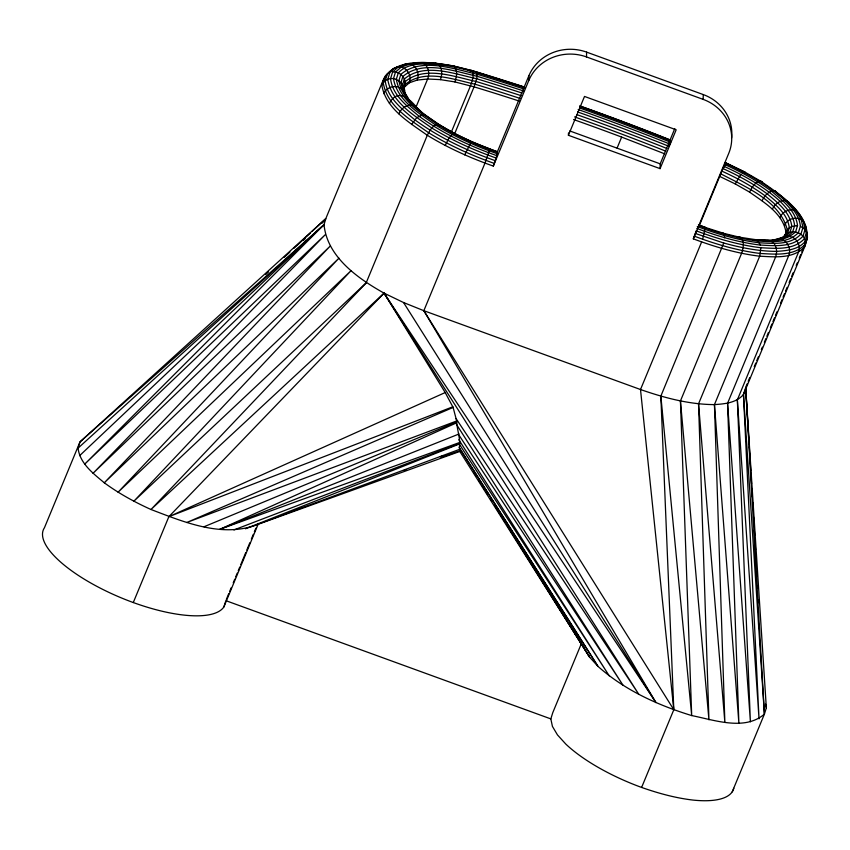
<?xml version="1.0" encoding="UTF-8"?>
<svg xmlns="http://www.w3.org/2000/svg" width="850" height="850" viewBox="0 0 850 850"><rect width="100%" height="100%" fill="white"/><g stroke="black" fill="none" stroke-linecap="round" stroke-linejoin="round"><path stroke-width="1.27" d="M524.641 87.114A853.91 287.853 22.5 0 0 476.467 71.921L452.498 65.79C430.44 61.806 389.342 55.962 381.831 85.17C385.783 108.896 409.296 122.411 427.295 135.267C448.067 147.996 470.379 157.994 493.329 166.09L528.732 80.623L528.849 75.82A44.667 41.703 1.4 0 1 586.617 52.126L703.269 94.573A44.667 41.703 1.4 0 1 731.595 138.008M568.416 135.288L584.513 96.443L676.175 129.795L660.078 168.64L568.416 135.288L568.48 132.898M528.732 80.623A44.667 41.703 1.4 0 1 586.489 56.929L586.617 52.126M660.078 168.64L660.195 163.848L674.783 128.637M784.518 236.927L785.984 232.209C782.829 213.233 764.012 202.428 749.615 192.143C751.814 187.563 755.193 181.464 760.867 181.231C780.396 195.117 816.882 217.409 804.621 246.872C793.305 259.069 774.754 256.913 759.698 256.201C736.886 253.459 714.786 246.861 693.324 238.861L728.726 153.383A44.667 41.703 1.4 0 0 703.152 99.376L703.269 94.573M385.772 76.574L384.03 78.094L325.784 218.641L324.041 224.687L79.996 441.915L78.062 448.141C79.847 463.452 93.309 473.556 104.295 482.789C118.787 493.446 134.619 502.095 150.981 509.501C183.079 521.688 219.704 537.168 254.076 525.767L460.009 451.361L460.031 450.755L441.341 457.311M747.182 383.764L745.662 387.43L766.339 707.901L764.405 714.117C744.653 731.17 714.298 720.014 691.698 715.572C657.847 705.192 624.601 690.136 597.975 666.368L459.244 447.727C460.913 438.685 456.832 429.888 456.684 420.973L453.124 407.426L445.209 392.551L384.062 293.144C357.988 278.502 327.154 256.976 324.041 224.687L78.062 448.141M493.329 166.09L496.209 158.058L497.367 151.831L528.849 75.82M459.244 447.727L597.975 666.368L589.656 657.199L459.595 451.106L459.935 449.692M762.142 200.717C764.32 195.691 769.324 189.975 775.359 191.144C787.982 202.3 804.153 213.924 806.597 231.806L804.461 238.68C793.486 250.527 775.476 248.423 760.856 247.732C738.639 245.066 717.113 238.606 696.192 230.817L695.343 233.463L723.743 243.026L660.843 396.142L673.806 709.739L641.612 787.44C658.187 793.252 675.208 797.959 692.686 800.041A98.271 33.129 22.5 0 0 733.805 788.258M496.868 155.678C469.296 145.945 442.489 133.45 418.859 116.067C407.012 106.091 392.466 95.189 390.554 78.668L392.636 71.942C400.424 71.071 407.777 79.656 404.419 87.093L409.317 82.811C411.687 77.424 408.861 70.805 403.803 68.096C396.546 63.994 390.054 71.017 385.422 75.735L381.831 85.17M387.409 73.844L385.241 80.824L383.233 82.79C387.164 106.431 410.603 119.892 428.538 132.706C449.246 145.403 471.495 155.369 494.371 163.444M389.874 72.547L387.738 79.422C391.574 102.446 414.407 115.558 431.864 128.042C452.104 140.441 473.843 150.163 496.209 158.058M403.368 90.483L405.216 84.469C424.373 68.404 453.475 79.549 475.076 84.224A841.946 283.815 22.5 0 1 520.306 98.473M641.612 787.44A98.271 33.129 22.5 0 1 565.792 744.069L557.472 734.91L552.426 726.41L550.832 718.898L552.766 712.672L581.432 643.471M784.656 237.076L787.281 229.798L789.299 227.832L791.796 226.429L797.523 225.622C795.759 210.417 782.393 200.387 771.492 191.218C757.095 180.646 741.391 172.061 725.146 164.709L724.625 164.496L725.369 162.69L744.281 171.742L761.887 181.9L762.471 183.186M724.625 164.496L724.221 166.451C744.271 175.589 763.799 186.458 780.162 201.376C786.718 208.197 793.826 215.751 794.601 225.675L792.731 231.678C786.154 239.626 775.264 239.349 765.935 240.656C775.869 242.664 786.378 231.498 795.249 239.084C798.798 242.335 800.296 247.679 798.501 252.216L737.354 399.851L759.029 718.824L743.463 394.506L745.301 388.609M797.523 225.622L795.611 231.795C780.683 245.947 757.371 239.604 739.202 237.182L737.758 237.649M725.135 163.264L725.836 163.551C747.065 173.23 767.752 184.737 785.081 200.547C792.019 207.772 799.553 215.762 800.371 226.27L798.394 232.634C788.226 243.61 771.534 241.676 757.987 241.028C737.566 238.584 717.793 232.677 698.562 225.548M312.205 231.274L325.784 218.641L79.996 441.915L44.434 527.776A98.271 33.129 22.5 0 0 115.419 595.361A98.271 33.129 22.5 0 0 223.89 606.921L225.452 601.906M409.317 82.811L417.148 80.081C420.219 73.355 415.565 63.761 407.745 63.623L393.444 68.574L390.596 71.974M723.881 166.313L699.476 225.239M806.214 231.083L807.5 237.15L805.311 244.205C794.038 256.36 775.551 254.214 760.537 253.502C740.743 251.101 721.459 245.841 702.684 239.232L705.266 227.991L705.022 227.237L698.434 224.836M417.148 80.081L427.635 79.007L440.364 79.624C442.712 74.226 442.425 64.366 435.306 63.081M440.364 79.624L454.846 81.908C456.62 77.042 458.15 70.008 453.847 66.066C440.364 64.047 426.541 61.221 412.951 63.272M693.324 238.861L695.343 233.463M133.28 602.544L168.852 516.683L384.062 293.144L403.548 302.536L423.842 310.696L640.507 389.523C664.307 397.821 689.074 404.473 714.446 404.611C724.731 403.899 736.344 402.942 743.463 394.506L804.621 246.872C809.497 233.229 789.427 225.824 782.574 238.042M416.011 107.068L427.635 79.007C430.058 73.366 428.389 65.301 422.365 62.709L410.231 63.963L401.168 67.118L395.505 72.069L393.476 78.614C397.131 100.566 418.901 113.071 435.551 124.971C454.973 136.882 475.841 146.168 497.293 153.744M226.323 599.494L228.724 593.704M229.712 591.324L231.221 587.69M233.229 582.824L234.738 579.19M235.748 576.757L237.256 573.112M238.255 570.69L239.764 567.046M240.773 564.612L245.799 552.479M246.808 550.046L249.826 542.767M251.334 539.123L253.343 534.267M254.352 531.834L255.861 528.19M223.89 606.921L258.442 523.515M523.791 88.942A848.842 286.142 22.5 0 0 477.084 74.216C454.155 69.073 421.016 56.971 400.817 74.407L398.894 80.58C402.348 101.309 422.886 113.114 438.611 124.344L454.846 133.716L471.389 141.684L489.653 148.877L489.632 149.536L484.999 163.062L423.842 310.696L655.934 702.557L384.062 293.144L150.981 509.501L366.148 282.901L427.295 135.267C429.579 130.719 432.905 124.578 438.611 124.344C457.002 135.628 476.797 144.404 497.112 151.597M451.318 132.143L470.517 85.776C472.058 81.09 474.544 75.214 471.984 70.539L452.498 65.79M454.357 134.428L474.066 86.849C475.586 82.184 478.178 76.787 476.467 71.91L471.112 70.38L470.071 70.954M617.089 148.081L621.648 137.084L664.689 153.829M701.654 241.889L640.507 389.523L673.806 709.739L423.842 310.696M660.843 396.142L691.698 715.572L680.436 400.977L741.593 253.343C743.272 248.434 744.887 241.421 740.552 237.458L722.564 233.07L724.072 234.111M680.436 400.977L708.942 719.822L698.541 403.835L759.698 256.201L760.856 247.732M698.541 403.835L724.869 722.341L714.446 404.611L775.604 256.976C777.304 252.577 776.836 247.35 774.053 243.493C768.889 237.649 759.528 240.252 752.749 240.019L755.384 240.146M714.446 404.611L738.873 723.01L727.558 403.261L788.704 255.627C792.136 248.136 785.559 236.98 776.794 239.541M748.191 381.331L749.711 377.666M754.258 366.69L755.767 363.024M756.787 360.591L758.296 356.926M761.334 349.605L762.344 347.161M764.362 342.284L765.882 338.619M766.891 336.186L768.411 332.52M770.429 327.643L771.938 323.978M772.958 321.544L774.467 317.879M775.476 315.446L776.996 311.78M780.534 303.237L782.053 299.582M783.062 297.139L784.582 293.484M785.591 291.04L787.1 287.374M789.129 282.498L790.638 278.842M791.658 276.399L793.167 272.733M796.206 265.413L797.215 262.979M799.234 258.092L800.753 254.437M801.763 251.993L803.282 248.338M804.291 245.894L806.82 239.796M732.222 791.828L764.405 714.117L745.662 387.43L749.126 444.21M464.695 154.902L471.389 141.684M725.369 162.69L744.876 172.167L745.078 173.241M749.615 192.143L735.282 183.94L740.775 174.42M445.209 145.509C447.483 141.143 449.501 135.416 454.261 133.291L454.846 133.716M772.384 209.334C774.658 203.288 783.041 197.614 788.917 202.311M411.634 124.546L416.67 117.64L423.13 114.686L426.328 115.919L439.631 125.014L440.215 126.31M779.949 217.664C782.298 211.65 789.937 207.867 795.961 210.758L801.274 219.693L802.942 227.587L800.912 234.133C790.447 245.438 773.277 243.44 759.326 242.781C738.002 240.221 717.357 233.984 697.287 226.514M784.539 225.388C787.27 218.142 797.927 215.677 803.346 221.372L805.067 229.479L807.426 234.43L805.258 241.411C798.235 249.73 786.771 250.676 776.634 251.377C758.668 251.334 741.009 247.732 723.743 243.026M785.984 232.209L787.281 229.798C780.098 200.727 744.77 186.575 720.789 173.836M785.102 235.046L786.399 232.634M398.831 113.772C400.733 109.501 404.579 106.037 409.211 105.081C416.659 104.093 420.601 112.774 426.328 115.919M389.374 103.36C398.533 86.254 411.984 101.033 419.517 110.936M383.637 93.702C385.953 88.336 392.349 85.393 397.949 86.934C407.203 90.748 408.17 103.243 416.627 108.502M785.517 235.471L787.514 233.58L789.299 227.832C787.653 213.69 775.221 204.361 765.085 195.84C751.697 186.001 737.088 178.022 721.969 171.179M79.656 455.642L324.041 224.687L84.703 464.142L325.178 234.77L93.022 473.312L330.214 246.086L104.295 482.789L338.969 258.188L118.076 492.224L351.103 270.619L133.843 501.245L366.148 282.901M265.657 274.561L268.568 271.862M284.081 257.433L289.903 252.014M293.781 248.413L310.271 233.081M303.195 240.571L305.139 238.765M321.683 223.454L325.571 219.852M392.636 71.942L398.448 66.863M742.167 172.911L743.357 171.998L744.876 172.167M403.112 65.206L405.322 64.058L410.412 63.527M445.209 392.551L168.852 516.683L452.827 406.799M459.68 442.467L219.927 529.274L456.514 422.854M453.124 407.426L186.745 522.516L456.684 420.973M204 526.766L456.79 421.876M219.927 529.274L459.064 433.978M459.574 443.923L245.459 528.774L459.956 449.204M233.92 529.954L459.786 443.317M440.257 456.822L442.744 455.94M403.973 470.411L406.459 469.54M775.721 240.295L784.911 236.714L789.969 232.284L791.796 226.429C790.117 212.011 777.442 202.502 767.104 193.8C753.451 183.781 738.554 175.631 723.148 168.661L726.367 163.253M421.897 62.932L429.622 63.304M696.851 228.448C717.379 236.087 738.501 242.452 760.314 245.066C774.616 245.735 792.232 247.786 802.984 236.194L805.067 229.479L800.371 226.27M699.55 225.388L705.022 227.237M441.012 64.685L443.519 65.078M740.254 238.042L742.751 238.446M754.577 239.604L757.987 241.028L760.314 245.066M739.202 237.182L740.552 237.458M454.846 81.908L474.066 86.849A841.67 283.719 22.5 0 1 519.286 101.086M475.777 71.814L524.036 87.051M704.523 227.194L723.435 233.229M586.489 56.929L703.152 99.376M569.776 130.942L660.195 163.848M489.398 148.931L496.857 151.64M497.452 152.384C476.531 144.989 456.152 135.947 437.219 124.323M495.359 160.703C466.82 150.62 439.099 137.657 414.651 119.669C402.337 109.321 387.239 97.994 385.241 80.824C394.623 73.844 406.013 83.895 404.844 94.35L402.549 84.809L404.366 78.944C424.171 62.347 454.251 73.876 476.574 78.721A844.879 284.803 22.5 0 1 521.879 92.99M694.365 236.204L702.684 239.232M225.845 600.653L550.832 718.898M719.695 176.428L735.282 183.94M760.867 181.231L761.887 181.9M775.359 191.144L777.665 193.587L775.497 192.111M439.131 125.566C422.386 113.624 400.095 101.384 396.323 79.262L398.299 72.898C408.478 61.922 425.159 63.867 438.706 64.504C451.647 66.194 464.429 68.924 476.914 72.728A851.371 286.992 22.5 0 1 524.971 87.901M778.621 194.395L782.446 197.614M422.418 113.369L424.341 114.994M790.096 204.053L799.266 214.157L799.977 216.484M408.797 99.875L402.549 89.718L401.019 82.471L402.879 76.468C422.843 59.479 454.389 71.283 476.967 76.256A846.472 285.345 22.5 0 1 523.6 90.961M456.046 418.551L638.786 694.301L384.062 293.144M459.117 435.338L623.029 685.281L456.45 424.352M459.627 444.635L609.237 675.846L458.809 439.694M403.548 302.536L655.934 702.557M497.314 509.426L499.428 512.794M501.532 516.163L503.646 519.531M509.979 529.646L511.392 531.888M514.207 536.382L515.621 538.624M518.436 543.118L528.286 558.843M530.4 562.211L532.514 565.579M534.618 568.958L536.733 572.326M538.847 575.694L540.961 579.062M542.364 581.304L589.656 657.199L531.261 563.933M474.279 472.919L476.382 476.287M478.497 479.655L480.611 483.034M482.014 485.276L484.829 489.77M486.243 492.022L487.645 494.264M490.461 498.759L491.863 501.011M494.679 505.506L505.229 522.357M506.642 524.609L529.858 561.691M565.218 617.164L566.61 619.416M568.682 622.795L570.764 626.174M572.836 629.553L584.609 648.699M804.387 223.89L805.641 226.015L805.704 228.65M765.542 704.14L766.339 707.901M727.558 403.261L750.401 721.831L737.354 399.851M743.463 394.506L764.405 714.117M749.286 446.856L749.934 457.417M750.093 460.052L750.741 470.624M750.975 474.587L751.538 483.831M751.867 489.111L752.346 497.027M752.675 502.318L753.068 508.916M753.557 516.842L753.961 523.441M754.364 530.049L754.683 535.33M755.246 544.574L755.565 549.854M756.054 557.77L756.298 561.733M756.936 572.305L757.18 576.258M757.743 585.501L757.903 588.147M758.636 600.036L758.795 602.671M724.444 235.663L724.508 237.756M403.453 90.142L403.378 87.422L405.163 81.674C424.575 65.407 454.049 76.702 475.926 81.441A843.083 284.197 22.5 0 1 521.188 95.689M574.6 116.907A841.946 283.815 22.5 0 1 665.773 151.162M573.559 119.531A841.67 283.719 22.5 0 1 621.648 137.084M576.778 114.591A843.083 284.197 22.5 0 1 666.846 148.452M577.586 111.934A844.879 284.803 22.5 0 1 669.067 146.359M578.191 109.533A846.472 285.345 22.5 0 1 669.928 144.054M579.796 108.014A848.842 286.142 22.5 0 1 670.692 142.248M579.806 106.59A851.371 286.992 22.5 0 1 669.896 140.494M580.412 106.271A858.362 289.351 22.5 0 1 669.864 139.963M579.626 105.857A853.91 287.853 22.5 0 1 670.023 139.878"/></g></svg>
